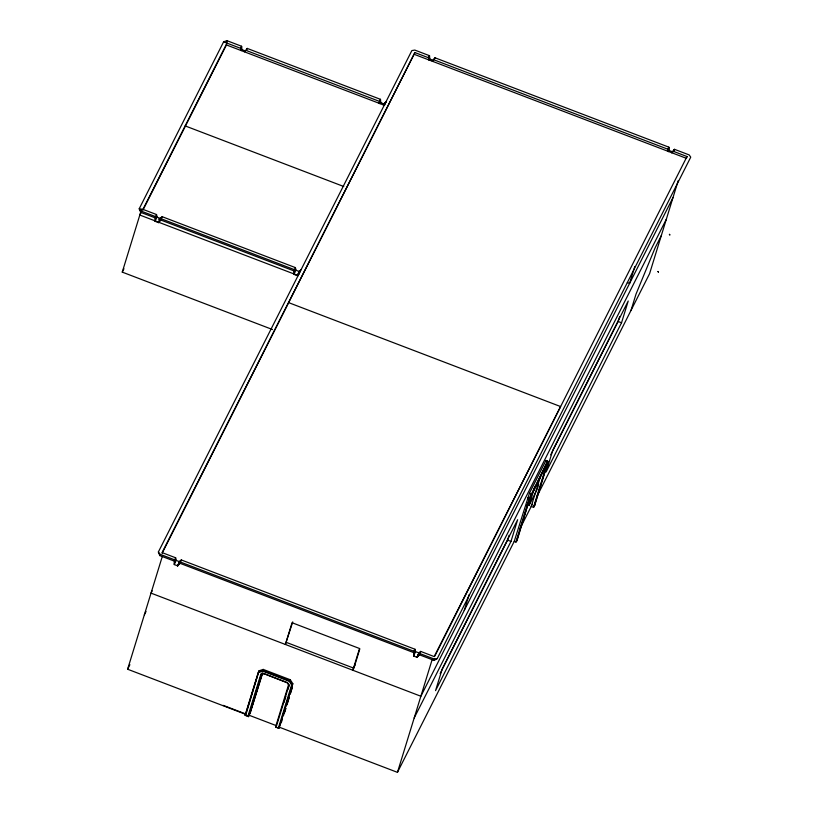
<?xml version="1.0" encoding="UTF-8"?>
<svg xmlns="http://www.w3.org/2000/svg" width="813" height="813" viewBox="0 0 813 813"><rect width="100%" height="100%" fill="white"/><g stroke="black" fill="none" stroke-linecap="round" stroke-linejoin="round"><path stroke-width="1.22" d="M175.313 562.515L174.46 561.183L159.785 555.574L158.362 551.986L411.866 50.579L414.813 50.081L429.488 55.691L429.843 59.064L429.03 59.979L428.451 57.733L414.904 52.56L162.092 552.606L175.638 557.779L174.612 559.822L174.277 564.557L177.661 565.858L179.602 561.316L181.289 559.933L415.006 649.252L413.969 651.294L413.644 656.03L417.028 657.331L419.467 654.811L420.646 651.406L434.203 656.589L687.015 156.543L673.469 151.36L671.782 152.742L674.495 149.318L689.18 154.927L690.745 157.153L437.242 658.56L434.152 660.42L419.467 654.811L418.065 655.288L417.028 657.331L419.62 653.459L434.294 659.058L437.242 658.56M241.126 50.548L241.583 46.26L240.546 48.302L241.126 50.548L241.939 49.634L241.583 46.26L226.908 40.65L223.616 41.829L139.226 208.738L142.956 209.358L156.513 214.53L155.476 216.573L155.151 221.309L158.535 222.61L160.974 220.089L162.153 216.685L295.383 267.599L295.962 269.845L294.021 274.388L297.406 275.678L299.042 274.001M158.362 551.986L159.927 554.212L174.612 559.822L174.277 564.557L176.208 560.025L175.638 557.779M272.528 329.539L122.255 272.121L140.649 212.325L139.226 208.738L140.801 210.963L294.357 269.642L294.021 274.388L294.357 269.642L295.383 267.599M174.612 559.822L413.969 651.294L413.644 656.03L415.575 651.498L415.006 649.252M378.868 103.19L380.464 99.328L380.819 102.702L379.996 103.617L380.464 99.328L247.233 48.414L244.51 51.839M429.03 59.979L429.488 55.691L428.451 57.733M155.476 216.573L155.151 221.309L157.082 216.776L156.513 214.53M159.785 555.574L159.927 554.212M181.289 559.933L180.11 563.338L177.661 565.858L179.602 561.316M434.152 660.42L434.294 659.058M142.966 210.039L226.441 44.939L226.908 40.65M262.121 673.144L249.154 715.267L248.473 716.629L247.955 716.131L260.851 674.231L263.31 673.398L287.253 682.849L288.524 684.861L275.566 726.985L278.95 728.285L292.853 683.774L290.302 679.759L263.199 669.404L258.981 670.827L245.597 714.312L127.611 669.231L162.366 556.255M162.102 553.287L414.904 52.56M275.566 726.985L278.95 728.285L292.334 684.79L289.784 680.786L262.68 670.43L258.463 671.853L245.079 715.338L245.699 715.267L258.981 670.827M263.544 673.794L261.43 674.505L248.473 716.629L245.079 715.338L245.597 714.312M262.436 672.981L249.845 713.905L262.386 674.028M286.42 642.422L353.879 668.205L352.842 670.247L359.539 648.51L292.07 622.728L285.383 644.465L292.731 621.884M276.186 726.924L289.072 685.013L287.589 682.676L263.31 673.398M283.93 702.442L285.78 696.416M288.005 689.2L289.113 685.583M278.442 727.787L291.623 684.932L289.326 681.314L262.69 671.142L258.88 672.422M281.247 722.798L282.365 719.18M283.473 715.552L285.709 708.306M286.826 704.678L289.052 697.432M290.17 693.804L292.03 687.768M284.733 712.117L285.851 708.489M286.969 704.871L289.194 697.615M290.312 693.997L292.172 687.95M354.255 666.995L359.824 648.876M279.469 727.259L397.455 772.35L432.211 659.384M464.274 610.411L469.101 594.699M440.158 673.52L507.586 540.147L509.07 535.32M510.971 541.448L517.657 519.7L442.231 668.896L435.544 690.644L510.971 541.448L507.586 540.147M397.455 772.35L514.223 541.407L529.466 493.156L546.001 460.453L547.698 461.103L547.942 462.414L534.761 505.259L533.48 507.302L531.224 506.438L540.848 475.148M516.509 541.367L529.913 497.881L517.2 540.005L515.92 542.047L514.223 541.407M526.712 504.721L528.968 505.584L534.893 486.316M537.606 488.024L538.714 484.396M546.438 465.178L546.854 464.325L533.48 507.302L534.761 505.259M534.08 506.621L547.891 461.774M634.801 266.491L629.597 283.402L627.341 282.538M550.716 454.833L618.144 321.47L619.638 316.633M621.539 322.761L628.225 301.013L552.789 450.209L546.102 471.957L621.539 322.761L618.144 321.47M630.99 310.454L636 294.143L655.095 247.874L661.294 235.618M678.205 180.649L649.587 273.666L536.814 496.713M687.015 156.543L686.457 158.352L414.345 54.369M246.471 50.457L247.233 48.414M385.342 103.525L386.104 101.493L383.39 104.918L385.077 103.536L384.519 105.344L226.441 44.939M428.725 57.733L429.488 55.691M162.153 216.685L160.466 218.067L158.535 222.61L161.126 218.727M301.034 269.764L299.347 271.146L297.406 275.678L299.997 271.806L294.357 269.642M413.969 651.294L418.959 652.788L417.028 657.331L418.959 652.788L420.646 651.406M530.086 498.095L546.854 464.325M160.466 218.067L158.535 222.61L159.572 220.567L160.974 220.089M297.406 275.678L299.347 271.146M434.782 656.142L560.604 406.561L288.503 302.578M140.964 212.772L139.816 215.039L298.361 275.627M227 43.13L142.956 209.358L140.801 210.963L140.649 212.325L156.035 218.199M122.255 272.121L123.972 268.717M152.163 590.858L151.025 593.124L420.87 696.243L673.001 197.559M144.338 614.862L146.045 611.478M432.414 61.27L435.138 57.845L432.414 61.27L435.138 57.845L668.855 147.163L669.211 150.537L668.459 151.675L667.819 149.206L668.855 147.163L668.388 151.452L669.211 150.537L672.595 151.828L674.495 149.318L673.469 151.36M127.611 669.231L129.897 664.709M263.199 669.404L262.69 671.142M290.302 679.759L289.326 681.314M292.853 683.774L291.623 684.932M353.37 668.266L355.007 665.044M414.183 717.991L666.304 219.307M517.2 540.005L515.92 542.047L529.293 498.562L547.698 461.103L531.184 495.32M529.436 503.318L531.722 498.786M528.968 505.584L537.23 489.233M519.822 528.999L532.322 504.263M177.661 565.858L180.252 561.976M383.39 104.918L386.104 101.493M671.782 152.742L672.595 151.828M288.524 684.861L289.072 685.013M434.101 59.888L667.819 149.206M429.843 59.064L433.238 60.355M223.616 41.829L240.546 48.302M246.197 50.457L379.427 101.371L379.996 103.617M241.939 49.634L245.333 50.924M380.819 102.702L384.203 104.003M185.151 125.903L343.757 186.512M158.403 219.104L294.469 271.105M529.466 493.156L531.377 494.223L529.69 498.511L527.596 497.912M178.972 562.901L413.827 652.656M223.24 705.369L245.628 713.916M249.154 715.267L276.257 725.623M245.699 715.267L247.955 716.131M260.851 674.231L261.43 674.505M418.959 652.788L419.62 653.459M250.201 711.71L250.536 712.544M547.769 461.804L547.942 462.414M546.001 460.453L546.204 461.123M669.424 234.357L669.821 234.906L669.424 234.357M658.002 271.501L658.388 272.06L658.002 271.501"/></g></svg>
